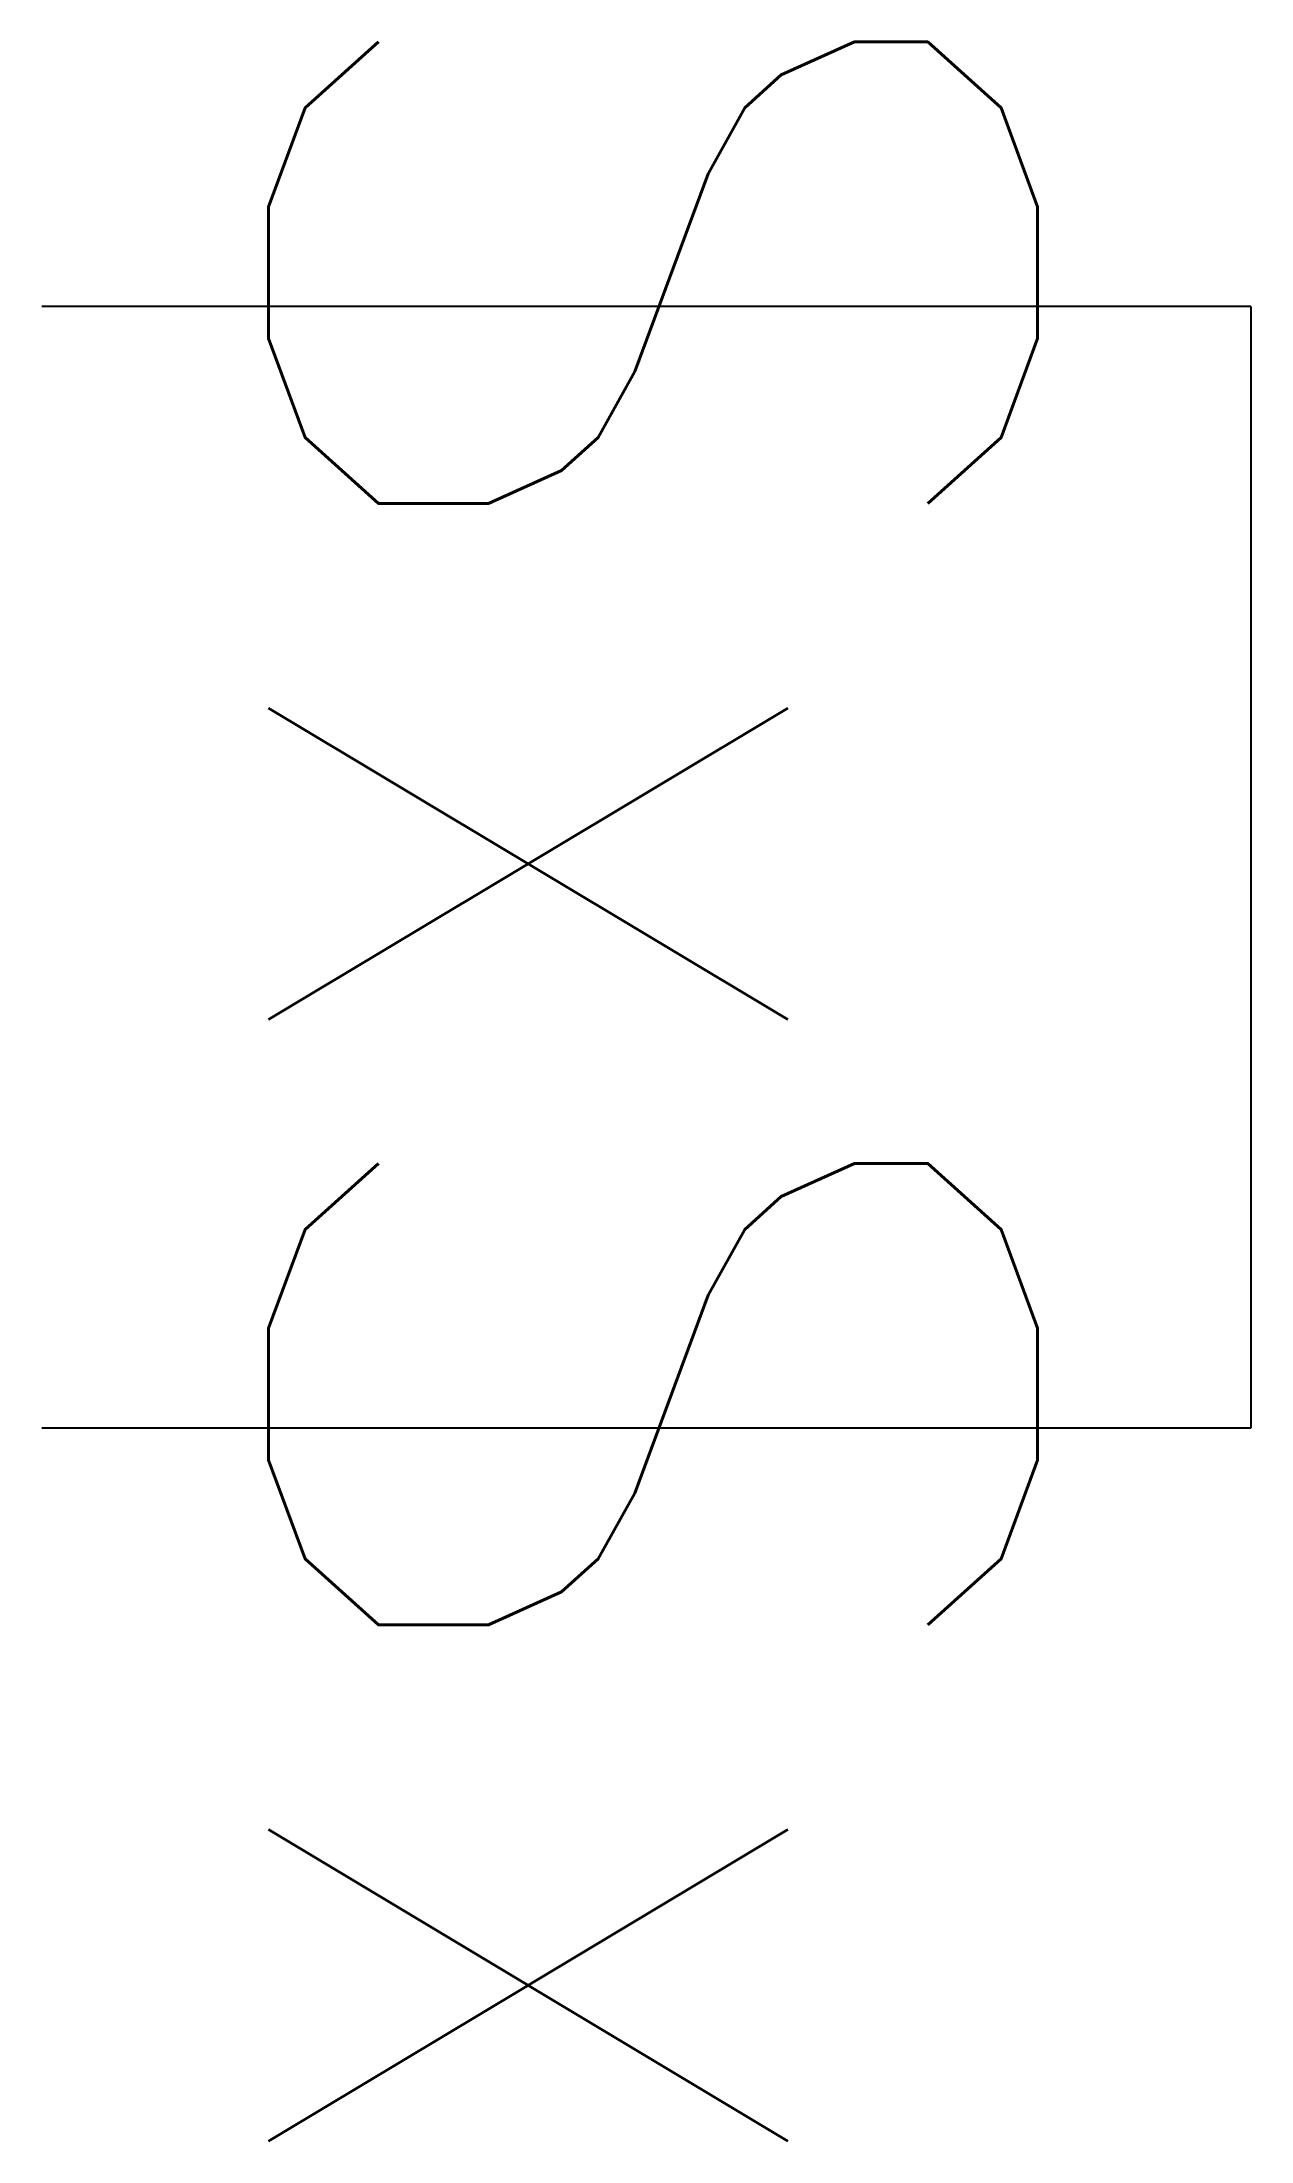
# Model space of a CAD drawing. Extents: x 792.561 to 792.709, y 293.721 to 293.976.
import ezdxf

# ---------------------------------------------------------------- set-up
doc = ezdxf.new("R2010")
doc.units = 0
doc.header["$LTSCALE"] = 96
doc.header["$MEASUREMENT"] = 0
doc.layers.get('0').update_dxf_attribs({"linetype": 'CONTINUOUS'})
doc.styles.add('ROMANS', font='ROMANS.shx', dxfattribs={"height": 9})

msp = doc.modelspace()

# ---------------------------------------------------------------- linework, layer by layer
for p, q in [((792.7085, 293.94417), (792.56111, 293.94417)), ((792.7085, 293.94417), (792.7085, 293.80745)), ((792.7085, 293.80745), (792.56111, 293.80745))]:
    msp.add_line(p, q)

# ---------------------------------------------------------------- texts
at = {"style": 'ROMANS'}
for p in [(792.58874, 293.98848), (792.58874, 293.85176)]:
    msp.add_text('S', height=0.09375, rotation=270, dxfattribs=at).set_placement(p)
at = {"color": 1, "style": 'ROMANS'}
for p in [(792.58874, 293.90336), (792.58874, 293.76664)]:
    msp.add_attdef('X', p, '', height=0.06328, rotation=270, dxfattribs=at)

doc.saveas('drawing.dxf')
